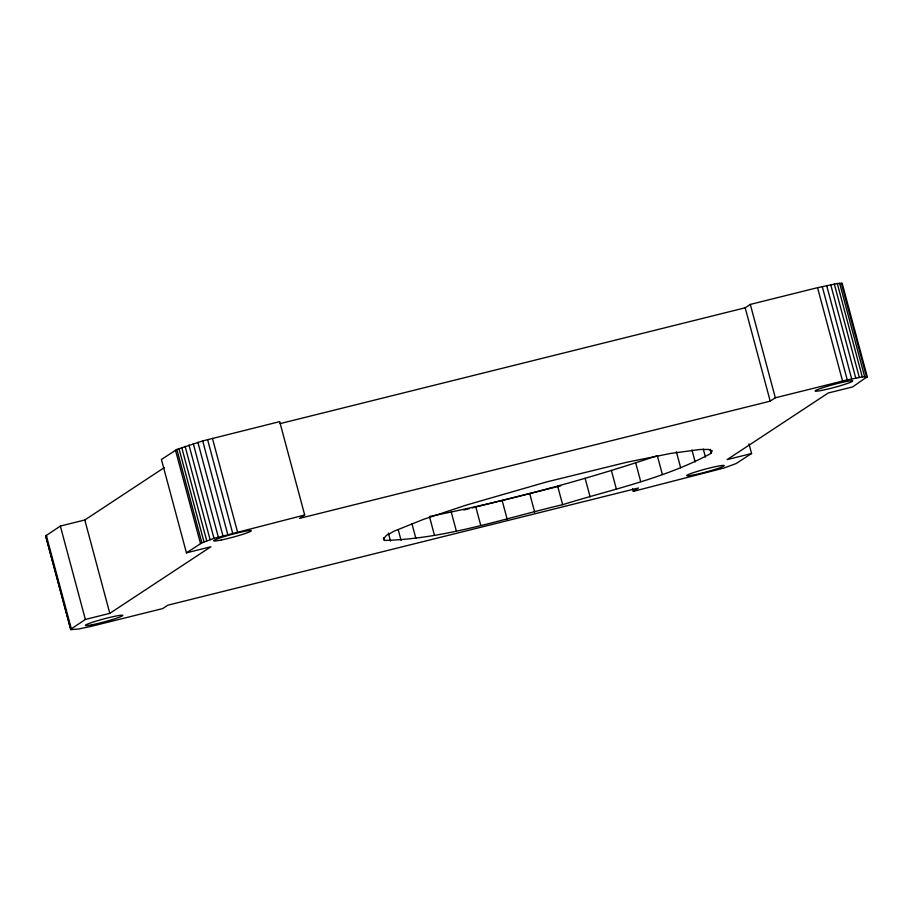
<?xml version="1.0" encoding="UTF-8"?>
<svg xmlns="http://www.w3.org/2000/svg" width="913" height="913" viewBox="0 0 913 913"><rect width="100%" height="100%" fill="white"/><g stroke="black" fill="none" stroke-linecap="round" stroke-linejoin="round"><path stroke-width="1.37" d="M711.147 453.305L712.163 450.737L708.454 449.447L700.123 449.481L670.656 453.441L627.14 462.172L546.704 481.916L466.52 505.015L423.427 519.394L394.519 530.989L386.496 535.326L383.414 538.944L384.464 540.439C445.099 538.955 503.908 518.47 562.625 504.684C612.475 489.22 665.041 478.423 711.147 453.305L710.074 449.299M632.583 488.626L633.314 491.365L638.438 487.999L167.809 605.205L162.685 608.583L90.752 626.466L78.712 628.989L70.815 629.65L45.65 535.908L60.349 526.071L84.795 519.988L164.466 467.49M70.666 629.285L85.365 619.448L109.811 613.353L210.88 546.761L186.435 552.844L161.418 459.479L176.871 449.447L202.686 440.933L279.686 421.635L304.702 515L299.578 518.379L770.207 401.161L775.331 397.794L847.264 379.911L862.294 376.898L867.202 376.727L852.651 386.929L828.205 393.012L727.136 459.616L751.582 453.521L749.002 443.912M841.706 284.274L842.185 283.35L837.278 283.532L817.546 287.675L750.315 304.417L745.191 307.795L280.097 423.621M186.435 552.844L201.887 542.824L213.984 538.362L304.702 515M751.582 453.521L736.129 463.553L724.032 468.004L633.314 491.365M434.44 535.166L429.441 516.484C506.578 501.066 582.734 480.626 657.326 455.701L662.336 474.372M463.838 509.99L469.373 508.609M472.135 507.913L560.708 485.864M45.65 535.908L46.7 536.433M842.185 283.35L867.35 377.092M841.284 283.201L866.722 377.651M839.629 283.258L864.645 376.624M837.278 283.532L862.294 376.898M834.288 284.011L859.304 377.377M830.716 284.685L855.743 378.05M826.676 285.529L851.692 378.906M822.248 286.534L847.264 379.911M817.546 287.675L842.562 381.052M750.315 304.417L775.331 397.794M745.191 307.795L770.207 401.161M703.284 449.07L705.429 457.071M691.951 449.938L695.17 461.944M676.373 451.752L680.664 467.764M635.699 462.914L640.709 481.585M611.402 470.515L616.401 489.185M585.119 478.286L590.129 496.969M557.615 486.013L562.625 504.684M529.688 493.465L534.687 512.136M502.127 500.427L507.137 519.098M475.741 506.704L480.74 525.374M451.273 512.102L456.283 530.784M411.934 523.72L415.872 538.396M398.228 529.711L401.081 540.382M388.367 533.066L390.513 541.078M383.757 537.78L384.464 540.439M212.444 438.377L237.471 531.754M207.593 439.621L232.61 532.998M202.686 440.933L227.714 534.31M197.881 442.291L222.898 535.669M193.259 443.661L218.287 537.027M188.968 444.996L213.984 538.362M185.088 446.274L210.104 539.64M181.721 447.461L206.749 540.838M178.959 448.534L203.987 541.9M176.871 449.447L201.887 542.824M175.49 450.2L200.506 543.577M84.795 519.988L109.811 613.353M60.349 526.071L85.365 619.448M46.278 535.349L71.294 628.726M45.798 536.273L70.815 629.65M694.93 474.692A19.39 1.484 -15 0 0 724.18 465.756A19.39 1.484 -15 0 0 697.384 471.382A19.39 1.484 -15 0 0 694.93 474.692M91.574 624.869A19.39 1.484 -15 0 0 122.41 615.83A19.39 1.484 -15 0 0 98.227 620.498A19.39 1.484 -15 0 0 91.574 624.869M821.46 390.444A19.39 1.484 -15 0 0 852.286 381.406A19.39 1.484 -15 0 0 828.102 386.062A19.39 1.484 -15 0 0 821.46 390.444M221.425 539.96A19.39 1.484 -15 0 0 251.143 530.978A19.39 1.484 -15 0 0 224.997 536.353A19.39 1.484 -15 0 0 221.425 539.96"/></g></svg>
